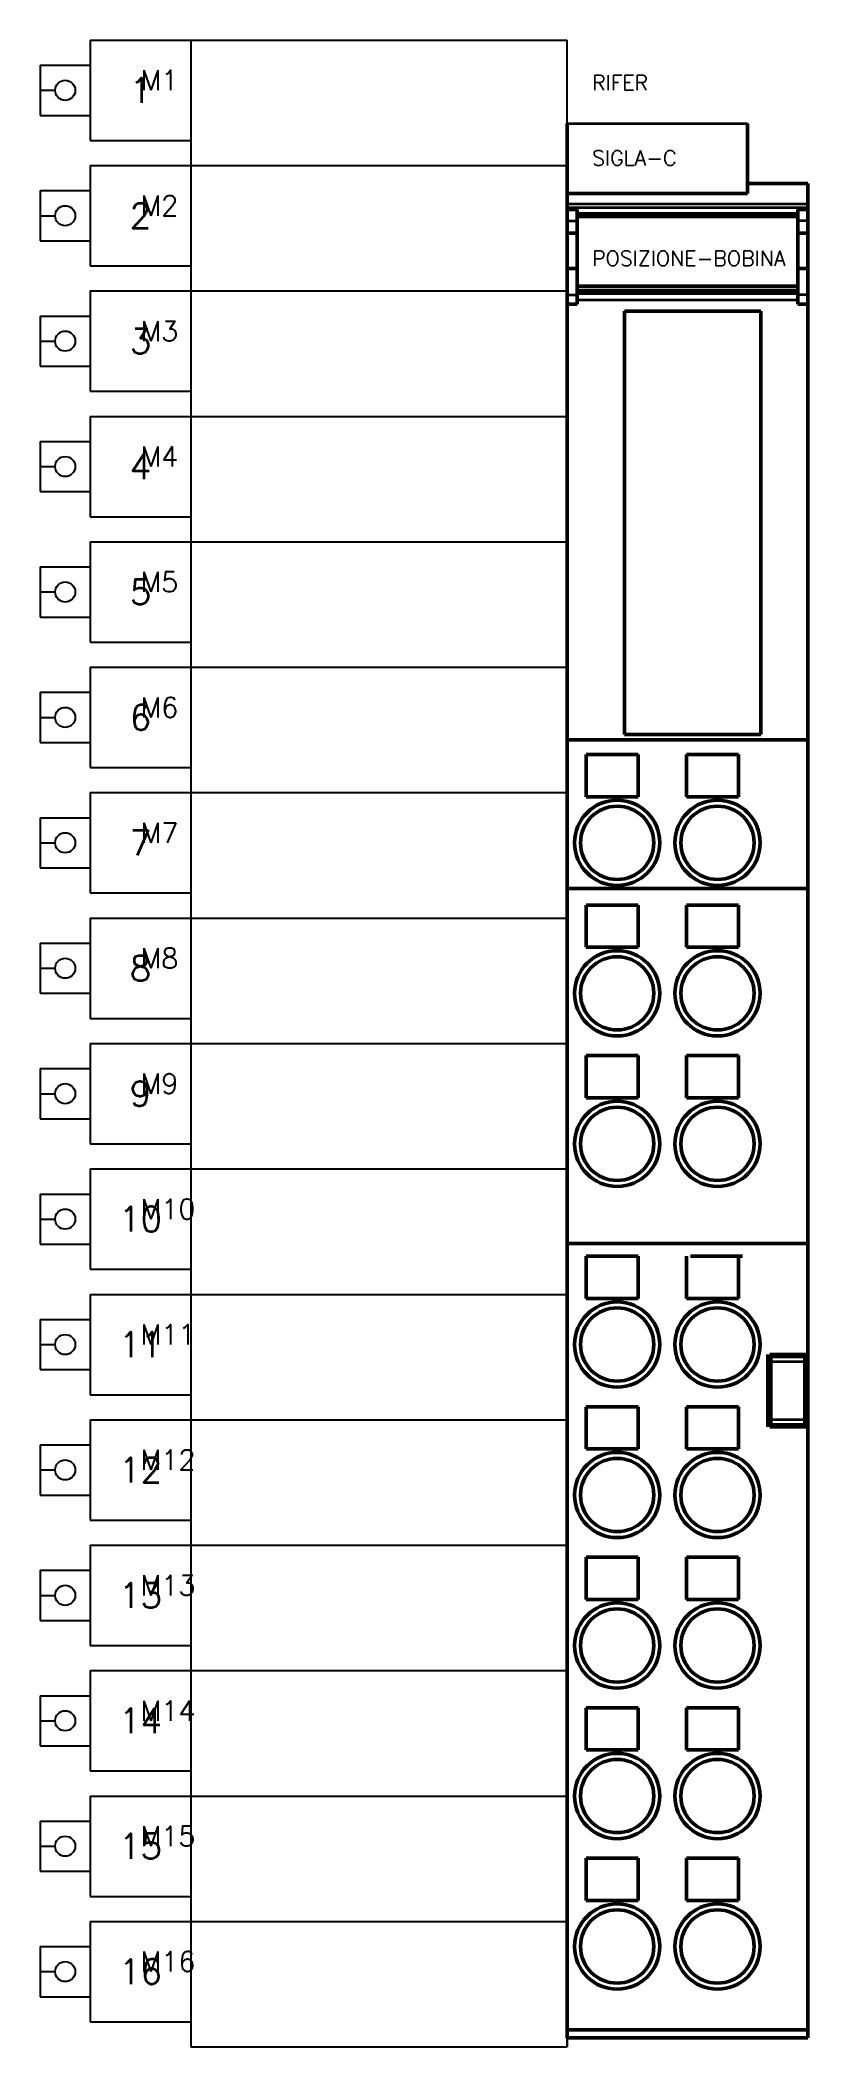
# Model space of a CAD drawing. Extents: x 0 to 76, y -8 to 192.
import ezdxf

# ---------------------------------------------------------------- set-up
doc = ezdxf.new("R2010")
doc.units = 0
doc.header["$LTSCALE"] = 4
doc.linetypes.add('CONTINUA', pattern=[0])
doc.layers.get('0').update_dxf_attribs({"linetype": 'CONTINUOUS'})
doc.layers.add('Sichtbar (ISO)', color=7, linetype='CONTINUOUS', lineweight=50)
doc.layers.add('Sichtbar schmal (ISO)', color=7, linetype='CONTINUOUS', lineweight=35)
doc.styles.get("Standard").update_dxf_attribs({"font": 'romans.shx'})

msp = doc.modelspace()

# ---------------------------------------------------------------- linework, layer by layer
at = {"linetype": 'CONTINUA'}
for p, q in [((5, 192.5), (5, 182.5)), ((5, 192.5), (15, 192.5)), ((15, 192.5), (15, -7.5)), ((15, 192.5), (52.5, 192.5)), ((52.5, -7.5), (52.5, 192.5)), ((0, 190), (5, 190)), ((0, 190), (0, 185)), ((0, 187.5), (1.5, 187.5)), ((0, 185), (5, 185)), ((5, 182.5), (15, 182.5)), ((5, 180), (5, 170)), ((5, 180), (15, 180)), ((15, 180), (52.5, 180)), ((0, 177.5), (5, 177.5)), ((0, 177.5), (0, 172.5)), ((0, 175), (1.5, 175)), ((0, 172.5), (5, 172.5)), ((5, 170), (15, 170)), ((5, 167.5), (5, 157.5)), ((5, 167.5), (15, 167.5)), ((15, 167.5), (52.5, 167.5)), ((0, 165), (5, 165)), ((0, 165), (0, 160)), ((0, 162.5), (1.5, 162.5)), ((0, 160), (5, 160)), ((5, 157.5), (15, 157.5)), ((5, 155), (5, 145)), ((5, 155), (15, 155)), ((15, 155), (52.5, 155)), ((0, 152.5), (5, 152.5)), ((0, 152.5), (0, 147.5)), ((0, 150), (1.5, 150)), ((0, 147.5), (5, 147.5)), ((5, 145), (15, 145)), ((5, 142.5), (5, 132.5)), ((5, 142.5), (15, 142.5)), ((15, 142.5), (52.5, 142.5)), ((0, 140), (5, 140)), ((0, 140), (0, 135)), ((0, 137.5), (1.5, 137.5)), ((0, 135), (5, 135)), ((5, 132.5), (15, 132.5)), ((5, 130), (5, 120)), ((5, 130), (15, 130)), ((15, 130), (52.5, 130)), ((0, 127.5), (5, 127.5)), ((0, 127.5), (0, 122.5)), ((0, 125), (1.5, 125)), ((0, 122.5), (5, 122.5)), ((5, 120), (15, 120)), ((5, 117.5), (5, 107.5)), ((5, 117.5), (15, 117.5)), ((15, 117.5), (52.5, 117.5)), ((0, 115), (5, 115)), ((0, 115), (0, 110)), ((0, 112.5), (1.5, 112.5)), ((0, 110), (5, 110)), ((5, 107.5), (15, 107.5)), ((5, 105), (5, 95)), ((5, 105), (15, 105)), ((15, 105), (52.5, 105)), ((0, 102.5), (5, 102.5)), ((0, 102.5), (0, 97.5)), ((0, 100), (1.5, 100)), ((0, 97.5), (5, 97.5)), ((5, 95), (15, 95)), ((5, 92.5), (5, 82.5)), ((5, 92.5), (15, 92.5)), ((15, 92.5), (52.5, 92.5)), ((0, 90), (5, 90)), ((0, 90), (0, 85)), ((0, 87.5), (1.5, 87.5)), ((0, 85), (5, 85)), ((5, 82.5), (15, 82.5)), ((5, 80), (5, 70)), ((5, 80), (15, 80)), ((15, 80), (52.5, 80)), ((0, 77.5), (5, 77.5)), ((0, 77.5), (0, 72.5)), ((0, 75), (1.5, 75)), ((0, 72.5), (5, 72.5)), ((5, 70), (15, 70)), ((5, 67.5), (5, 57.5)), ((5, 67.5), (15, 67.5)), ((15, 67.5), (52.5, 67.5)), ((0, 65), (5, 65)), ((0, 65), (0, 60)), ((0, 62.5), (1.5, 62.5)), ((0, 60), (5, 60)), ((5, 57.5), (15, 57.5)), ((5, 55), (5, 45)), ((5, 55), (15, 55)), ((15, 55), (52.5, 55)), ((0, 52.5), (5, 52.5)), ((0, 52.5), (0, 47.5)), ((0, 50), (1.5, 50)), ((0, 47.5), (5, 47.5)), ((5, 45), (15, 45)), ((5, 42.5), (5, 32.5)), ((5, 42.5), (15, 42.5)), ((15, 42.5), (52.5, 42.5)), ((0, 40), (5, 40)), ((0, 40), (0, 35)), ((0, 37.5), (1.5, 37.5)), ((0, 35), (5, 35)), ((5, 32.5), (15, 32.5)), ((5, 30), (5, 20)), ((5, 30), (15, 30)), ((15, 30), (52.5, 30)), ((0, 27.5), (5, 27.5)), ((0, 27.5), (0, 22.5)), ((0, 25), (1.5, 25)), ((0, 22.5), (5, 22.5)), ((5, 20), (15, 20)), ((5, 17.5), (5, 7.5)), ((5, 17.5), (15, 17.5)), ((15, 17.5), (52.5, 17.5)), ((0, 15), (5, 15)), ((0, 15), (0, 10)), ((0, 12.5), (1.5, 12.5)), ((0, 10), (5, 10)), ((5, 7.5), (15, 7.5)), ((5, 5), (5, -5)), ((5, 5), (15, 5)), ((15, 5), (52.5, 5)), ((0, 2.5), (5, 2.5)), ((0, 2.5), (0, -2.5)), ((0, 0), (1.5, 0)), ((0, -2.5), (5, -2.5)), ((5, -5), (15, -5)), ((15, -7.5), (52.5, -7.5)), ((15, -7.5), (52.5, -7.5))]:
    msp.add_line(p, q, dxfattribs=at)
msp.add_line((52.5, -2.5), (52.5, -7.5))
for centre in [(2.5, 187.5), (2.5, 175), (2.5, 162.5), (2.5, 150), (2.5, 137.5), (2.5, 125), (2.5, 112.5), (2.5, 100), (2.5, 87.5), (2.5, 75), (2.5, 62.5), (2.5, 50), (2.5, 37.5), (2.5, 25), (2.5, 12.5), (2.5, 0)]:
    msp.add_circle(centre, 1, dxfattribs=at)
at = {"layer": 'Sichtbar (ISO)'}
for p, q in [((52.5, 184.19), (52.5, 177.22)), ((70.5, 177.22), (70.5, 184.19)), ((70.5, 178.2), (76.5, 178.2)), ((76.5, 178.2), (76.5, 176.2)), ((70.5, 177.22), (52.5, 177.22)), ((52.5, 176.2), (52.5, 177.22)), ((52.5, 176.2), (52.5, 175.83)), ((76.5, 175.83), (76.5, 176.2)), ((52.5, 175.63), (52.5, 175.83)), ((52.5, 175.63), (52.5, 175.62)), ((52.5, 175.63), (53.5, 175.63)), ((52.5, 175.62), (52.5, 174.48)), ((52.5, 175.62), (53.5, 175.62)), ((52.5, 173.27), (52.5, 174.48)), ((53.5, 175.62), (53.5, 175.63)), ((53.5, 174.48), (53.5, 175.62)), ((53.5, 174.92), (75.5, 174.92)), ((53.5, 174.48), (53.5, 173.27)), ((75.5, 175.63), (76.5, 175.63)), ((75.5, 175.63), (75.5, 175.62)), ((76.5, 175.62), (75.5, 175.62)), ((75.5, 175.62), (75.5, 174.48)), ((75.5, 173.27), (75.5, 174.48)), ((76.5, 175.83), (76.5, 175.63)), ((76.5, 175.63), (76.5, 175.62)), ((76.5, 175.62), (76.5, 174.48)), ((76.5, 173.27), (76.5, 174.48)), ((52.5, 173.27), (52.5, 169.74)), ((52.5, 173.27), (53.5, 173.27)), ((53.5, 169.74), (53.5, 173.27)), ((75.5, 173.27), (75.5, 169.74)), ((76.5, 173.27), (75.5, 173.27)), ((76.5, 173.27), (76.5, 169.74)), ((52.5, 167.12), (52.5, 169.74)), ((52.5, 169.74), (53.5, 169.74)), ((53.5, 169.74), (53.5, 167.12)), ((76.5, 169.74), (75.5, 169.74)), ((75.5, 167.12), (75.5, 169.74)), ((76.5, 167.12), (76.5, 169.74)), ((52.5, 167.12), (52.5, 166.2)), ((52.5, 166.2), (52.5, 122.76)), ((53.5, 166.2), (52.5, 166.2)), ((53.5, 167.99), (75.5, 167.99)), ((53.5, 167.29), (75.5, 167.29)), ((53.5, 166.2), (53.5, 167.12)), ((75.5, 167.12), (75.5, 166.2)), ((76.5, 166.2), (75.5, 166.2)), ((76.5, 167.12), (76.5, 166.2)), ((76.5, 122.76), (76.5, 166.2)), ((58.24, 165.5), (71.8, 165.5)), ((58.24, 123.3), (58.24, 165.5)), ((71.8, 165.5), (71.8, 123.3)), ((52.5, 122.76), (52.5, 121.3)), ((52.5, 122.76), (76.5, 122.76)), ((71.8, 123.3), (58.24, 123.3)), ((76.5, 121.3), (76.5, 122.76)), ((52.5, 121.3), (52.5, 107.96)), ((54.4, 117.1), (54.4, 121.3)), ((54.4, 121.3), (59.6, 121.3)), ((59.6, 121.3), (59.6, 117.1)), ((64.4, 121.3), (69.6, 121.3)), ((64.4, 117.1), (64.4, 121.3)), ((69.6, 121.3), (69.6, 117.1)), ((76.5, 107.96), (76.5, 121.3)), ((59.6, 117.1), (54.4, 117.1)), ((69.6, 117.1), (64.4, 117.1)), ((52.5, 107.96), (52.5, 106.5)), ((52.5, 107.96), (76.5, 107.96)), ((52.5, 106.5), (52.5, 72.56)), ((54.4, 102.1), (54.4, 106.3)), ((54.4, 106.3), (59.6, 106.3)), ((59.6, 106.3), (59.6, 102.1)), ((64.4, 106.3), (69.6, 106.3)), ((64.4, 102.1), (64.4, 106.3)), ((69.6, 106.3), (69.6, 102.1)), ((76.5, 106.5), (76.5, 107.96)), ((76.5, 72.56), (76.5, 106.5)), ((59.6, 102.1), (54.4, 102.1)), ((69.6, 102.1), (64.4, 102.1)), ((54.4, 91.3), (59.6, 91.3)), ((54.4, 87.1), (54.4, 91.3)), ((59.6, 91.3), (59.6, 87.1)), ((64.4, 91.3), (69.6, 91.3)), ((64.4, 87.1), (64.4, 91.3)), ((69.6, 91.3), (69.6, 87.1)), ((59.6, 87.1), (54.4, 87.1)), ((69.6, 87.1), (64.4, 87.1)), ((52.5, 72.56), (52.5, 71.1)), ((52.5, 72.56), (76.5, 72.56)), ((76.5, 71.1), (76.5, 72.56)), ((52.5, 71.1), (52.5, 37.56)), ((54.4, 67.1), (54.4, 71.3)), ((54.4, 71.3), (59.6, 71.3)), ((59.6, 71.3), (59.6, 67.1)), ((64.4, 67.1), (64.4, 71.3)), ((64.8, 71.3), (70, 71.3)), ((69.6, 71.3), (69.6, 67.1)), ((76.5, 61.5), (76.5, 71.1)), ((59.6, 67.1), (54.4, 67.1)), ((69.6, 67.1), (64.4, 67.1)), ((72.5, 54.3), (72.5, 61.5)), ((72.7, 61.5), (76.5, 61.5)), ((72.8, 60.81), (72.8, 61.31)), ((72.8, 60.81), (72.8, 54.99)), ((73, 61.31), (76.2, 61.31)), ((76.2, 61.31), (76.2, 60.81)), ((76.2, 54.99), (76.2, 60.81)), ((76.5, 61.5), (76.5, 54.3)), ((54.4, 56.3), (59.6, 56.3)), ((54.4, 52.1), (54.4, 56.3)), ((59.6, 56.3), (59.6, 52.1)), ((64.4, 56.3), (69.6, 56.3)), ((64.4, 52.1), (64.4, 56.3)), ((69.6, 56.3), (69.6, 52.1)), ((76.5, 54.3), (72.7, 54.3)), ((72.8, 54.49), (72.8, 54.99)), ((73, 54.49), (76.2, 54.49)), ((76.2, 54.99), (76.2, 54.49)), ((76.5, 37.56), (76.5, 54.3)), ((59.6, 52.1), (54.4, 52.1)), ((69.6, 52.1), (64.4, 52.1)), ((54.4, 37.1), (54.4, 41.3)), ((54.4, 41.3), (59.6, 41.3)), ((59.6, 41.3), (59.6, 37.1)), ((64.4, 41.3), (69.6, 41.3)), ((64.4, 37.1), (64.4, 41.3)), ((69.6, 41.3), (69.6, 37.1)), ((52.5, 37.56), (52.5, 36.1)), ((52.5, 36.1), (52.5, -5.8)), ((59.6, 37.1), (54.4, 37.1)), ((69.6, 37.1), (64.4, 37.1)), ((76.5, 36.1), (76.5, 37.56)), ((76.5, -5.8), (76.5, 36.1)), ((54.4, 26.3), (59.6, 26.3)), ((54.4, 22.1), (54.4, 26.3)), ((59.6, 26.3), (59.6, 22.1)), ((64.4, 26.3), (69.6, 26.3)), ((64.4, 22.1), (64.4, 26.3)), ((69.6, 26.3), (69.6, 22.1)), ((59.6, 22.1), (54.4, 22.1)), ((69.6, 22.1), (64.4, 22.1)), ((54.4, 11.3), (59.6, 11.3)), ((54.4, 7.1), (54.4, 11.3)), ((59.6, 11.3), (59.6, 7.1)), ((64.4, 11.3), (69.6, 11.3)), ((64.4, 7.1), (64.4, 11.3)), ((69.6, 11.3), (69.6, 7.1)), ((59.6, 7.1), (54.4, 7.1)), ((69.6, 7.1), (64.4, 7.1)), ((52.5, -5.8), (52.5, -6.6)), ((52.5, -5.8), (76.5, -5.8)), ((76.5, -6.6), (76.5, -5.8)), ((52.5, -6.6), (76.5, -6.6))]:
    msp.add_line(p, q, dxfattribs=at)
for centre, radius in [((57.5, 112.5), 4.25), ((57.5, 112.5), 3.65), ((67.5, 112.5), 4.25), ((67.5, 112.5), 3.65), ((57.5, 97.5), 4.25), ((57.5, 97.5), 3.65), ((67.5, 97.5), 4.25), ((67.5, 97.5), 3.65), ((57.5, 82.5), 4.25), ((57.5, 82.5), 3.65), ((67.5, 82.5), 4.25), ((67.5, 82.5), 3.65), ((57.5, 62.5), 4.25), ((57.5, 62.5), 3.65), ((67.5, 62.5), 4.25), ((67.5, 62.5), 3.65), ((57.5, 47.5), 4.25), ((57.5, 47.5), 3.65), ((67.5, 47.5), 4.25), ((67.5, 47.5), 3.65), ((57.5, 32.5), 4.25), ((57.5, 32.5), 3.65), ((67.5, 32.5), 4.25), ((67.5, 32.5), 3.65), ((57.5, 17.5), 4.25), ((57.5, 17.5), 3.65), ((67.5, 17.5), 4.25), ((67.5, 17.5), 3.65), ((57.5, 2.5), 4.25), ((57.5, 2.5), 3.65), ((67.5, 2.5), 4.25), ((67.5, 2.5), 3.65)]:
    msp.add_circle(centre, radius, dxfattribs=at)
at = {"layer": 'Sichtbar schmal (ISO)'}
for p, q in [((52.5, 184.19), (70.5, 184.19)), ((52.5, 176.2), (76.5, 176.2)), ((52.5, 175.83), (76.5, 175.83)), ((52.5, 174.48), (53.5, 174.48)), ((53.5, 175.26), (75.5, 175.26)), ((53.5, 175.11), (75.5, 175.11)), ((76.5, 174.48), (75.5, 174.48)), ((52.5, 167.12), (53.5, 167.12)), ((53.5, 167.61), (75.5, 167.61)), ((53.5, 166.63), (75.5, 166.63)), ((76.5, 167.12), (75.5, 167.12)), ((73, 60.81), (76.2, 60.81)), ((76.2, 54.99), (73, 54.99))]:
    msp.add_line(p, q, dxfattribs=at)

# ---------------------------------------------------------------- texts
at = {"linetype": 'CONTINUA', "char_height": 2.5, "attachment_point": 5}
for s, insert in [('1', (10, 187.5)), ('2', (10, 175)), ('3', (10, 162.5)), ('4', (10, 150)), ('5', (10, 137.5)), ('6', (10, 125)), ('7', (10, 112.5)), ('8', (10, 100)), ('9', (10, 87.5)), ('10', (10, 75)), ('11', (10, 62.5)), ('12', (10, 50)), ('13', (10, 37.5)), ('14', (10, 25)), ('15', (10, 12.5)), ('16', (10, 0))]:
    msp.add_mtext_dynamic_manual_height_columns(s, width=10, gutter_width=1, heights=[9], dxfattribs=dict(at, insert=insert))
at = {"color": 4, "linetype": 'CONTINUA', "flags": 8}
for tag, p in [('M1', (10, 187.5)), ('M2', (10, 175)), ('M3', (10, 162.5)), ('M4', (10, 150)), ('M5', (10, 137.5)), ('M6', (10, 125)), ('M7', (10, 112.5)), ('M8', (10, 100)), ('M9', (10, 87.5)), ('M10', (10, 75)), ('M11', (10, 62.5)), ('M12', (10, 50)), ('M13', (10, 37.5)), ('M14', (10, 25)), ('M15', (10, 12.5)), ('M16', (10, 0))]:
    msp.add_attdef(tag, p, '', height=2, dxfattribs=at)
at = {"color": 3, "linetype": 'CONTINUA'}
for tag, p, s, flags in [('RIFER', (55, 187.5), 'RIFER ?', 8), ('SIGLA-C', (55, 180), 'SIGLA ?', 9)]:
    msp.add_attdef(tag, p, s, height=1.5, dxfattribs=dict(at, flags=flags))
at = {"linetype": 'CONTINUA', "flags": 9}
for tag, p, s, height in [('F1', (0, 187.5), '', 0.00001), ('F1', (0, 187.5), '', 0.00001), ('F2', (0, 175), '', 0.00001), ('F2', (0, 175), '', 0.00001), ('F3', (0, 162.5), '', 0.00001), ('F3', (0, 162.5), '', 0.00001), ('F4', (0, 150), '', 0.00001), ('F4', (0, 150), '', 0.00001), ('F5', (0, 137.5), '', 0.00001), ('F5', (0, 137.5), '', 0.00001), ('F6', (0, 125), '', 0.00001), ('F6', (0, 125), '', 0.00001), ('F7', (0, 112.5), '', 0.00001), ('F7', (0, 112.5), '', 0.00001), ('F8', (0, 100), '', 0.00001), ('F8', (0, 100), '', 0.00001), ('F9', (0, 87.5), '', 0.00001), ('F9', (0, 87.5), '', 0.00001), ('F10', (0, 75), '', 0.00001), ('F10', (0, 75), '', 0.00001), ('F11', (0, 62.5), '', 0.00001), ('F11', (0, 62.5), '', 0.00001), ('F12', (0, 50), '', 0.00001), ('F12', (0, 50), '', 0.00001), ('F13', (0, 37.5), '', 0.00001), ('F13', (0, 37.5), '', 0.00001), ('F14', (0, 25), '', 0.00001), ('F14', (0, 25), '', 0.00001), ('F15', (0, 12.5), '', 0.00001), ('F15', (0, 12.5), '', 0.00001), ('TIPOSIG', (0, 0), '4', 0.00000001), ('POSIZIONE-C', (0, 0), '', 0.00000001), ('T-CONTATTO', (0, 0), '', 0.00000001), ('DESCRIZIONE-C', (0, 0), '', 0.00000001), ('F16', (0, 0), '', 0.00001), ('F16', (0, 0), '', 0.00001), ('DESCRIZIONE-C', (0, 0), '', 0.00000001), ('T-CONTATTO', (0, 0), '', 0.00000001), ('POSIZIONE-C', (0, 0), '', 0.00000001), ('TIPOSIG', (0, 0), '4', 0.00000001)]:
    msp.add_attdef(tag, p, s, height=height, dxfattribs=at)
at = {"color": 3, "linetype": 'CONTINUA'}
msp.add_attdef('POSIZIONE-BOBINA', (55, 170), '', height=1.5, dxfattribs=at)

doc.saveas('drawing.dxf')
